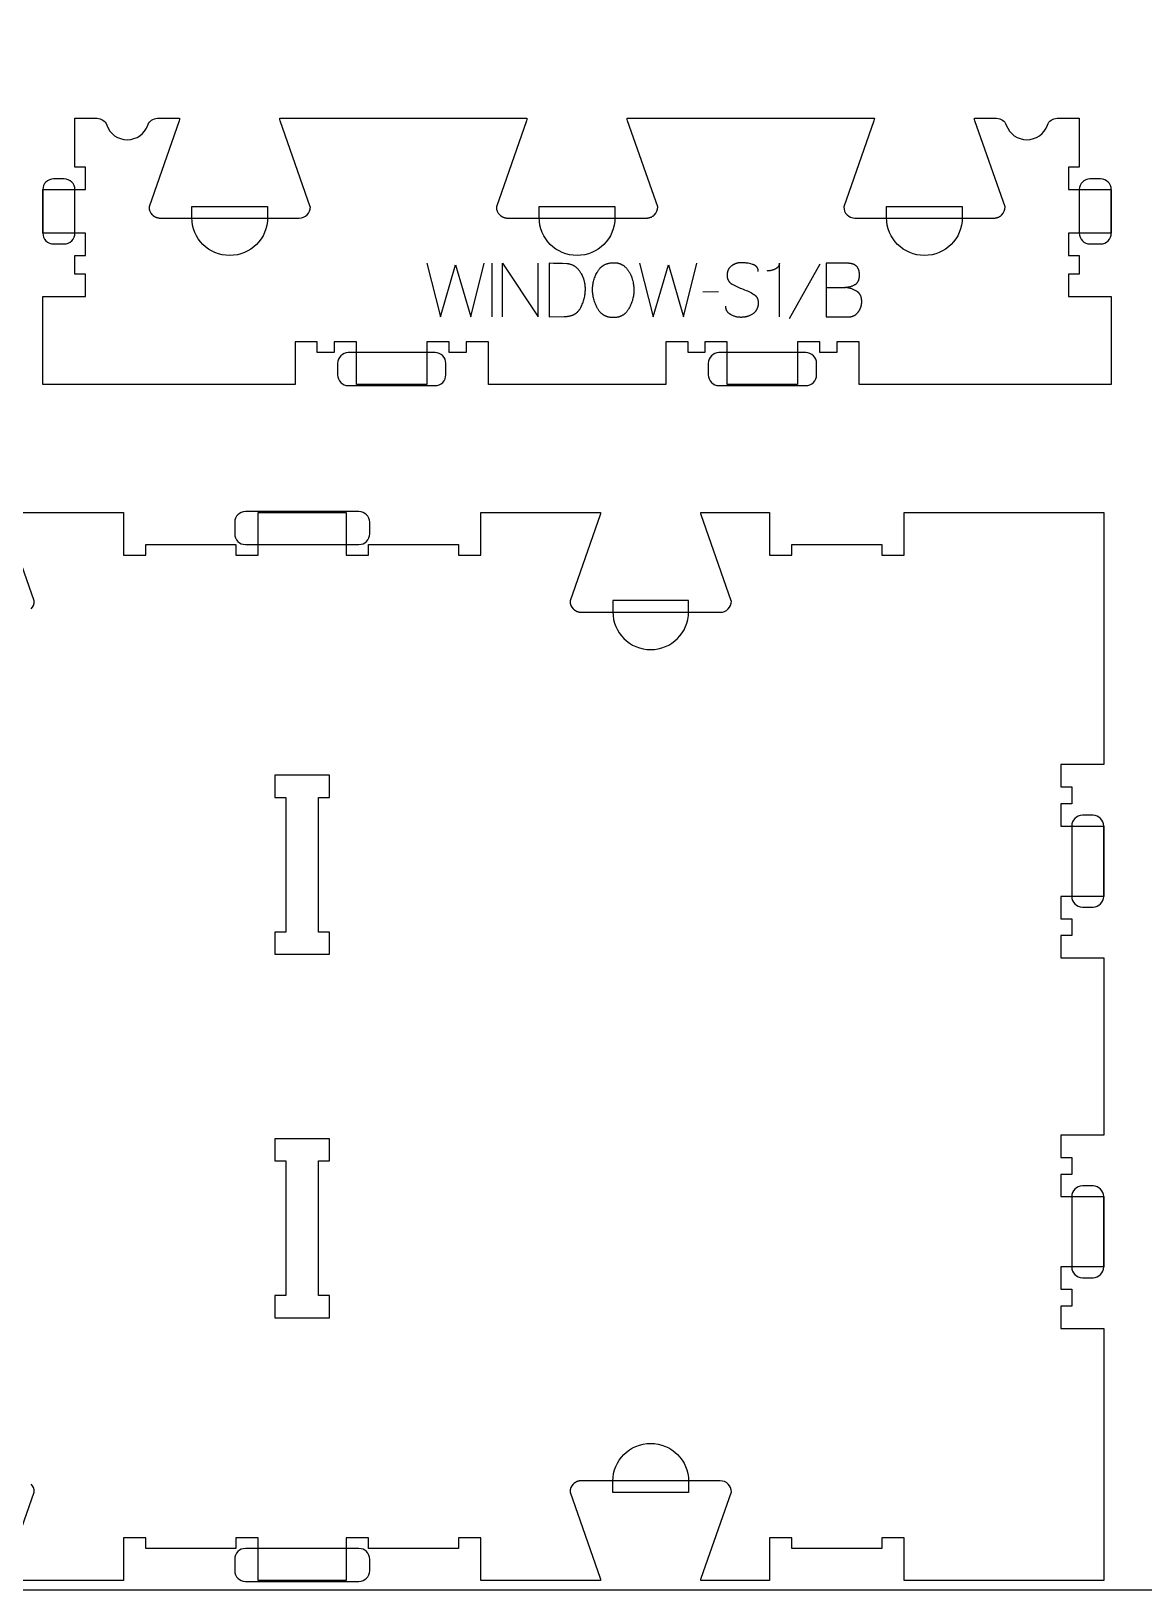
# Model space of a CAD drawing. Extents: x 0 to 4485, y 0 to 8771.
# Drawn here: x 1901 to 2525, y 3763 to 4637 of the extents above; entities that cross this region are included whole.
import ezdxf

# ---------------------------------------------------------------- set-up
doc = ezdxf.new("R2010")
doc.units = 0
for name, color, linetype in [('0_SHEET_SPRUCEPLY_2440X122', 1, 'CONTINUOUS'), ('1_ANYTOOL_1MMDEEP_LABELS_S', 2, 'CONTINUOUS'), ('3_ANYTOOL_CUTTHROUGH_INSID', 4, 'CONTINUOUS'), ('4_ANYTOOL_CUTTHROUGH_OUTSI', 5, 'CONTINUOUS'), ('5_ANYTOOL_HALF_MILL_9MM_IN', 3, 'CONTINUOUS')]:
    doc.layers.add(name, color=color, linetype=linetype)

msp = doc.modelspace()

# ---------------------------------------------------------------- linework, layer by layer
at = {"layer": '0_SHEET_SPRUCEPLY_2440X122'}
msp.add_lwpolyline([(371.7, 4982.59), (371.7, 3762.59), (2811.7, 3762.59), (2811.7, 4982.59)], close=True, dxfattribs=at)
at = {"layer": '1_ANYTOOL_1MMDEEP_LABELS_S', "color": 2}
for points in [[(2122.76, 4507.13), (2130.47, 4477.13), (2138.91, 4506.23), (2147.4, 4477.13), (2154.9, 4507.13)], [(2159.27, 4507.13), (2159.27, 4477.13)], [(2165.27, 4477.13), (2165.27, 4507.13), (2185.33, 4477.13), (2185.33, 4507.13)], [(2242.16, 4507.13), (2249.87, 4477.13), (2258.31, 4506.23), (2266.8, 4477.13), (2274.3, 4507.13)], [(2308.76, 4502.54), (2308.75, 4502.73), (2308.75, 4502.83), (2308.74, 4502.92), (2308.74, 4503.01), (2308.73, 4503.1), (2308.72, 4503.19), (2308.7, 4503.27), (2308.69, 4503.36), (2308.68, 4503.44), (2308.66, 4503.53), (2308.64, 4503.61), (2308.62, 4503.69), (2308.6, 4503.78), (2308.58, 4503.86), (2308.55, 4503.94), (2308.52, 4504.01), (2308.5, 4504.09), (2308.47, 4504.17), (2308.44, 4504.24), (2308.4, 4504.32), (2308.37, 4504.39), (2308.33, 4504.46), (2308.29, 4504.53), (2308.26, 4504.6), (2308.21, 4504.67), (2308.17, 4504.74), (2308.13, 4504.81), (2308.08, 4504.87), (2308.04, 4504.94), (2307.99, 4505), (2307.94, 4505.06), (2307.88, 4505.12), (2307.83, 4505.19), (2307.77, 4505.24), (2307.72, 4505.3), (2307.66, 4505.36), (2307.6, 4505.42), (2307.54, 4505.47), (2307.47, 4505.53), (2307.41, 4505.58), (2307.34, 4505.63), (2307.28, 4505.69), (2307.21, 4505.74), (2307.13, 4505.79), (2307.06, 4505.83), (2306.99, 4505.88), (2306.91, 4505.93), (2306.83, 4505.97), (2306.75, 4506.02), (2306.67, 4506.06), (2306.59, 4506.1), (2306.42, 4506.18), (2306.25, 4506.26), (2306.06, 4506.34), (2305.87, 4506.4), (2305.68, 4506.47), (2305.48, 4506.53), (2304.66, 4506.75), (2303.87, 4506.94), (2303.08, 4507.11), (2302.31, 4507.24), (2301.93, 4507.29), (2301.55, 4507.34), (2301.18, 4507.38), (2300.81, 4507.41), (2300.45, 4507.44), (2300.08, 4507.46), (2299.73, 4507.47), (2299.37, 4507.47), (2299.17, 4507.47), (2298.98, 4507.47), (2298.79, 4507.46), (2298.6, 4507.44), (2298.41, 4507.43), (2298.22, 4507.41), (2298.03, 4507.39), (2297.85, 4507.36), (2297.66, 4507.33), (2297.48, 4507.3), (2297.29, 4507.26), (2297.11, 4507.22), (2296.93, 4507.17), (2296.76, 4507.12), (2296.58, 4507.07), (2296.4, 4507.02), (2296.23, 4506.96), (2296.05, 4506.9), (2295.88, 4506.83), (2295.71, 4506.76), (2295.54, 4506.69), (2295.37, 4506.61), (2295.2, 4506.53), (2295.04, 4506.45), (2294.87, 4506.36), (2294.71, 4506.27), (2294.55, 4506.18), (2294.39, 4506.08), (2294.23, 4505.98), (2294.07, 4505.87), (2293.91, 4505.76), (2293.76, 4505.65), (2293.6, 4505.54), (2293.45, 4505.42), (2293.31, 4505.3), (2293.17, 4505.17), (2293.04, 4505.04), (2292.91, 4504.91), (2292.79, 4504.78), (2292.67, 4504.64), (2292.55, 4504.5), (2292.44, 4504.36), (2292.34, 4504.21), (2292.24, 4504.07), (2292.15, 4503.91), (2292.06, 4503.76), (2291.97, 4503.6), (2291.89, 4503.44), (2291.82, 4503.28), (2291.75, 4503.11), (2291.68, 4502.94), (2291.62, 4502.76), (2291.56, 4502.59), (2291.51, 4502.41), (2291.47, 4502.23), (2291.43, 4502.04), (2291.39, 4501.85), (2291.36, 4501.66), (2291.33, 4501.46), (2291.31, 4501.27), (2291.29, 4501.07), (2291.28, 4500.86), (2291.27, 4500.65), (2291.27, 4500.44), (2291.27, 4500.23), (2291.28, 4500.02), (2291.29, 4499.81), (2291.31, 4499.61), (2291.34, 4499.41), (2291.37, 4499.21), (2291.41, 4499.02), (2291.45, 4498.83), (2291.49, 4498.64), (2291.55, 4498.46), (2291.6, 4498.28), (2291.67, 4498.11), (2291.7, 4498.02), (2291.74, 4497.94), (2291.77, 4497.85), (2291.81, 4497.77), (2291.85, 4497.69), (2291.89, 4497.6), (2291.93, 4497.52), (2291.98, 4497.44), (2292.02, 4497.37), (2292.07, 4497.29), (2292.12, 4497.21), (2292.16, 4497.14), (2292.22, 4497.06), (2292.27, 4496.99), (2292.32, 4496.91), (2292.37, 4496.84), (2292.43, 4496.77), (2292.49, 4496.7), (2292.55, 4496.63), (2292.61, 4496.56), (2292.67, 4496.5), (2292.73, 4496.43), (2292.8, 4496.36), (2292.86, 4496.3), (2293, 4496.17), (2293.14, 4496.05), (2293.28, 4495.93), (2293.44, 4495.81), (2293.59, 4495.7), (2293.76, 4495.59), (2293.92, 4495.49), (2294.1, 4495.39), (2294.81, 4495), (2295.54, 4494.62), (2296.29, 4494.25), (2297.06, 4493.89), (2297.83, 4493.55), (2298.63, 4493.21), (2299.44, 4492.89), (2300.27, 4492.58), (2301.1, 4492.27), (2301.9, 4491.94), (2302.69, 4491.6), (2303.45, 4491.24), (2304.2, 4490.86), (2304.92, 4490.47), (2305.63, 4490.07), (2306.31, 4489.64), (2306.48, 4489.54), (2306.64, 4489.42), (2306.79, 4489.31), (2306.87, 4489.25), (2306.94, 4489.18), (2307.01, 4489.12), (2307.08, 4489.06), (2307.15, 4489), (2307.22, 4488.93), (2307.29, 4488.87), (2307.35, 4488.8), (2307.41, 4488.73), (2307.48, 4488.66), (2307.54, 4488.59), (2307.59, 4488.52), (2307.65, 4488.45), (2307.71, 4488.38), (2307.76, 4488.3), (2307.81, 4488.23), (2307.87, 4488.15), (2307.92, 4488.08), (2307.96, 4488), (2308.01, 4487.92), (2308.06, 4487.84), (2308.1, 4487.76), (2308.14, 4487.68), (2308.18, 4487.6), (2308.22, 4487.51), (2308.26, 4487.43), (2308.3, 4487.34), (2308.33, 4487.25), (2308.37, 4487.17), (2308.4, 4487.08), (2308.43, 4486.99), (2308.46, 4486.9), (2308.49, 4486.81), (2308.52, 4486.72), (2308.56, 4486.53), (2308.61, 4486.34), (2308.64, 4486.14), (2308.68, 4485.94), (2308.7, 4485.74), (2308.72, 4485.53), (2308.73, 4485.32), (2308.74, 4485.1), (2308.74, 4484.88), (2308.74, 4484.66), (2308.73, 4484.43), (2308.71, 4484.2), (2308.69, 4483.97), (2308.67, 4483.74), (2308.63, 4483.52), (2308.6, 4483.3), (2308.56, 4483.08), (2308.51, 4482.87), (2308.46, 4482.66), (2308.4, 4482.46), (2308.34, 4482.26), (2308.27, 4482.06), (2308.2, 4481.86), (2308.13, 4481.67), (2308.04, 4481.49), (2307.96, 4481.3), (2307.87, 4481.13), (2307.77, 4480.95), (2307.67, 4480.78), (2307.56, 4480.61), (2307.45, 4480.45), (2307.33, 4480.29), (2307.21, 4480.13), (2307.08, 4479.98), (2306.95, 4479.83), (2306.82, 4479.68), (2306.67, 4479.54), (2306.53, 4479.4), (2306.38, 4479.27), (2306.22, 4479.14), (2306.06, 4479.01), (2305.89, 4478.89), (2305.72, 4478.77), (2305.54, 4478.65), (2305.18, 4478.43), (2304.82, 4478.22), (2304.45, 4478.03), (2304.08, 4477.85), (2303.7, 4477.69), (2303.32, 4477.54), (2303.13, 4477.47), (2302.94, 4477.4), (2302.75, 4477.34), (2302.56, 4477.28), (2302.36, 4477.22), (2302.17, 4477.17), (2301.97, 4477.12), (2301.78, 4477.07), (2301.58, 4477.03), (2301.38, 4476.99), (2301.18, 4476.95), (2300.98, 4476.92), (2300.78, 4476.89), (2300.58, 4476.87), (2300.17, 4476.83), (2299.76, 4476.8), (2299.35, 4476.79), (2298.94, 4476.79), (2298.53, 4476.8), (2298.12, 4476.83), (2297.72, 4476.87), (2297.33, 4476.92), (2296.94, 4476.98), (2296.55, 4477.06), (2296.17, 4477.15), (2295.79, 4477.25), (2295.42, 4477.37), (2295.05, 4477.5), (2294.69, 4477.64), (2294.33, 4477.79), (2293.98, 4477.96), (2293.63, 4478.14), (2293.28, 4478.33), (2293.12, 4478.43), (2292.95, 4478.53), (2292.79, 4478.64), (2292.64, 4478.75), (2292.49, 4478.86), (2292.35, 4478.98), (2292.22, 4479.1), (2292.08, 4479.22), (2291.96, 4479.34), (2291.84, 4479.47), (2291.72, 4479.6), (2291.61, 4479.73), (2291.56, 4479.8), (2291.51, 4479.87), (2291.46, 4479.94), (2291.41, 4480.01), (2291.36, 4480.08), (2291.32, 4480.15), (2291.27, 4480.22), (2291.23, 4480.29), (2291.18, 4480.36), (2291.14, 4480.44), (2291.1, 4480.51), (2291.07, 4480.59), (2291.03, 4480.67), (2290.99, 4480.74), (2290.96, 4480.82), (2290.93, 4480.9), (2290.9, 4480.98), (2290.87, 4481.06), (2290.84, 4481.14), (2290.81, 4481.22), (2290.76, 4481.38), (2290.71, 4481.55), (2290.67, 4481.72), (2290.64, 4481.9), (2290.61, 4482.07), (2290.58, 4482.25), (2290.57, 4482.44), (2290.55, 4482.62), (2290.54, 4482.81), (2290.54, 4483)], [(2320.63, 4477.13), (2320.63, 4507.17), (2320.61, 4507.02), (2320.58, 4506.87), (2320.55, 4506.73), (2320.52, 4506.59), (2320.48, 4506.45), (2320.44, 4506.31), (2320.4, 4506.18), (2320.35, 4506.04), (2320.3, 4505.92), (2320.24, 4505.79), (2320.21, 4505.73), (2320.18, 4505.67), (2320.15, 4505.61), (2320.12, 4505.55), (2320.09, 4505.49), (2320.05, 4505.43), (2320.02, 4505.38), (2319.98, 4505.32), (2319.94, 4505.26), (2319.9, 4505.21), (2319.86, 4505.15), (2319.82, 4505.1), (2319.78, 4505.05), (2319.74, 4505), (2319.7, 4504.94), (2319.65, 4504.89), (2319.61, 4504.84), (2319.56, 4504.79), (2319.51, 4504.75), (2319.47, 4504.7), (2319.42, 4504.65), (2319.37, 4504.6), (2319.26, 4504.51), (2319.16, 4504.43), (2319.04, 4504.34), (2318.93, 4504.26), (2318.81, 4504.18), (2318.69, 4504.1), (2318.56, 4504.03), (2318.43, 4503.96), (2318.29, 4503.89), (2318.16, 4503.83), (2318.01, 4503.77), (2317.72, 4503.65), (2317.44, 4503.54), (2317.15, 4503.44), (2316.87, 4503.34), (2316.59, 4503.26), (2316.31, 4503.18), (2316.04, 4503.11), (2315.76, 4503.04), (2315.49, 4502.99), (2315.22, 4502.94), (2314.95, 4502.9), (2314.69, 4502.86), (2314.42, 4502.84), (2314.16, 4502.82), (2313.9, 4502.81), (2313.64, 4502.8)], [(2343.34, 4506.66), (2326.16, 4475.89)], [(2346.77, 4493.46), (2357.31, 4493.59), (2357.71, 4493.62), (2358.11, 4493.66), (2358.49, 4493.71), (2358.88, 4493.77), (2359.25, 4493.83), (2359.62, 4493.91), (2359.99, 4493.99), (2360.35, 4494.09), (2360.7, 4494.19), (2361.05, 4494.3), (2361.4, 4494.42), (2361.74, 4494.55), (2362.07, 4494.69), (2362.4, 4494.83), (2362.72, 4494.99), (2363.03, 4495.15), (2363.11, 4495.19), (2363.19, 4495.24), (2363.26, 4495.28), (2363.34, 4495.33), (2363.41, 4495.38), (2363.48, 4495.43), (2363.55, 4495.48), (2363.62, 4495.53), (2363.69, 4495.59), (2363.76, 4495.64), (2363.82, 4495.7), (2363.89, 4495.76), (2363.95, 4495.82), (2364.01, 4495.88), (2364.07, 4495.94), (2364.13, 4496), (2364.19, 4496.07), (2364.25, 4496.13), (2364.3, 4496.2), (2364.36, 4496.27), (2364.41, 4496.34), (2364.46, 4496.41), (2364.51, 4496.48), (2364.56, 4496.56), (2364.61, 4496.64), (2364.66, 4496.71), (2364.7, 4496.79), (2364.75, 4496.87), (2364.79, 4496.95), (2364.83, 4497.03), (2364.87, 4497.12), (2364.91, 4497.2), (2364.95, 4497.29), (2364.99, 4497.38), (2365.06, 4497.56), (2365.13, 4497.74), (2365.19, 4497.94), (2365.24, 4498.13), (2365.3, 4498.34), (2365.34, 4498.54), (2365.38, 4498.76), (2365.42, 4498.97), (2365.45, 4499.2), (2365.48, 4499.43), (2365.5, 4499.66), (2365.52, 4499.9), (2365.53, 4500.15), (2365.54, 4500.4), (2365.54, 4500.66), (2365.53, 4501.06), (2365.53, 4501.25), (2365.52, 4501.44), (2365.5, 4501.63), (2365.48, 4501.82), (2365.46, 4502), (2365.44, 4502.18), (2365.41, 4502.35), (2365.38, 4502.52), (2365.34, 4502.69), (2365.31, 4502.86), (2365.27, 4503.02), (2365.22, 4503.18), (2365.17, 4503.34), (2365.12, 4503.49), (2365.07, 4503.64), (2365.01, 4503.79), (2364.95, 4503.93), (2364.89, 4504.07), (2364.82, 4504.21), (2364.75, 4504.34), (2364.68, 4504.47), (2364.6, 4504.6), (2364.52, 4504.73), (2364.44, 4504.85), (2364.35, 4504.97), (2364.26, 4505.08), (2364.17, 4505.2), (2364.07, 4505.3), (2363.97, 4505.41), (2363.87, 4505.51), (2363.76, 4505.61), (2363.65, 4505.71), (2363.54, 4505.8), (2363.43, 4505.89), (2363.31, 4505.98), (2363.18, 4506.06), (2363.06, 4506.14), (2362.93, 4506.22), (2362.8, 4506.29), (2362.66, 4506.37), (2362.52, 4506.43), (2362.38, 4506.5), (2362.24, 4506.56), (2362.09, 4506.62), (2361.94, 4506.67), (2361.78, 4506.73), (2361.62, 4506.78), (2361.46, 4506.82), (2361.3, 4506.86), (2361.13, 4506.9), (2360.96, 4506.94), (2360.78, 4506.97), (2360.6, 4507), (2360.42, 4507.03), (2360.24, 4507.05), (2360.05, 4507.07), (2359.86, 4507.09), (2359.67, 4507.11), (2359.27, 4507.12), (2358.86, 4507.13), (2346.77, 4507.13)], [(2346.77, 4507.13), (2346.77, 4477.13), (2356.46, 4477.13), (2358.98, 4477.04), (2359.21, 4477.04), (2359.44, 4477.04), (2359.66, 4477.05), (2359.88, 4477.06), (2360.1, 4477.07), (2360.31, 4477.1), (2360.52, 4477.13), (2360.73, 4477.16), (2360.93, 4477.2), (2361.13, 4477.24), (2361.33, 4477.29), (2361.52, 4477.35), (2361.71, 4477.41), (2361.9, 4477.48), (2362.09, 4477.55), (2362.27, 4477.63), (2362.45, 4477.71), (2362.62, 4477.8), (2362.79, 4477.9), (2362.96, 4478), (2363.13, 4478.1), (2363.29, 4478.22), (2363.45, 4478.33), (2363.61, 4478.46), (2363.76, 4478.58), (2363.91, 4478.72), (2364.06, 4478.86), (2364.2, 4479), (2364.34, 4479.15), (2364.48, 4479.31), (2364.62, 4479.47), (2364.75, 4479.64), (2364.88, 4479.81), (2365, 4479.98), (2365.12, 4480.15), (2365.24, 4480.33), (2365.35, 4480.5), (2365.45, 4480.68), (2365.56, 4480.86), (2365.66, 4481.03), (2365.75, 4481.21), (2365.84, 4481.4), (2365.93, 4481.58), (2366.01, 4481.76), (2366.09, 4481.94), (2366.17, 4482.13), (2366.24, 4482.32), (2366.31, 4482.5), (2366.37, 4482.69), (2366.43, 4482.88), (2366.48, 4483.07), (2366.53, 4483.27), (2366.58, 4483.46), (2366.62, 4483.65), (2366.66, 4483.85), (2366.7, 4484.05), (2366.73, 4484.24), (2366.75, 4484.44), (2366.78, 4484.64), (2366.79, 4484.84), (2366.81, 4485.05), (2366.82, 4485.25), (2366.82, 4485.45), (2366.83, 4485.66), (2366.82, 4485.91), (2366.82, 4486.16), (2366.8, 4486.4), (2366.78, 4486.64), (2366.76, 4486.88), (2366.72, 4487.11), (2366.69, 4487.33), (2366.64, 4487.55), (2366.6, 4487.77), (2366.54, 4487.98), (2366.48, 4488.19), (2366.42, 4488.39), (2366.35, 4488.59), (2366.27, 4488.78), (2366.19, 4488.97), (2366.1, 4489.16), (2366.05, 4489.25), (2366, 4489.34), (2365.96, 4489.43), (2365.9, 4489.51), (2365.85, 4489.6), (2365.8, 4489.69), (2365.74, 4489.77), (2365.69, 4489.85), (2365.63, 4489.93), (2365.57, 4490.02), (2365.51, 4490.1), (2365.45, 4490.17), (2365.39, 4490.25), (2365.32, 4490.33), (2365.26, 4490.4), (2365.19, 4490.48), (2365.12, 4490.55), (2365.05, 4490.62), (2364.98, 4490.69), (2364.9, 4490.76), (2364.83, 4490.83), (2364.75, 4490.9), (2364.6, 4491.03), (2364.43, 4491.16), (2364.27, 4491.28), (2364.09, 4491.4), (2363.91, 4491.51), (2363.55, 4491.73), (2363.17, 4491.93), (2362.79, 4492.12), (2362.41, 4492.31), (2362.02, 4492.48), (2361.62, 4492.64), (2361.21, 4492.78), (2360.81, 4492.92), (2360.39, 4493.04), (2359.97, 4493.15), (2359.54, 4493.26), (2359.11, 4493.35), (2358.67, 4493.42), (2358.22, 4493.49), (2357.77, 4493.54), (2357.31, 4493.59)], [(2286.51, 4491.02), (2277.73, 4490.93)]]:
    msp.add_lwpolyline(points, dxfattribs=at)
for points in [[(2191.37, 4507.13), (2191.37, 4477.13), (2199.9, 4477.22), (2200.31, 4477.23), (2200.71, 4477.25), (2201.11, 4477.27), (2201.5, 4477.31), (2201.88, 4477.36), (2202.25, 4477.42), (2202.61, 4477.49), (2202.97, 4477.56), (2203.32, 4477.65), (2203.66, 4477.74), (2203.99, 4477.85), (2204.31, 4477.96), (2204.63, 4478.09), (2204.79, 4478.15), (2204.94, 4478.22), (2205.09, 4478.29), (2205.24, 4478.36), (2205.39, 4478.44), (2205.53, 4478.51), (2205.68, 4478.59), (2205.82, 4478.67), (2205.96, 4478.76), (2206.1, 4478.85), (2206.23, 4478.93), (2206.37, 4479.03), (2206.5, 4479.12), (2206.63, 4479.22), (2206.76, 4479.31), (2206.88, 4479.41), (2207.01, 4479.52), (2207.13, 4479.62), (2207.25, 4479.73), (2207.37, 4479.84), (2207.48, 4479.95), (2207.6, 4480.07), (2207.71, 4480.19), (2207.82, 4480.31), (2207.93, 4480.43), (2208.03, 4480.55), (2208.14, 4480.68), (2208.24, 4480.81), (2208.34, 4480.94), (2208.44, 4481.07), (2208.54, 4481.21), (2208.63, 4481.35), (2208.81, 4481.63), (2208.99, 4481.93), (2209.16, 4482.23), (2209.47, 4482.85), (2209.77, 4483.47), (2210.04, 4484.1), (2210.3, 4484.74), (2210.53, 4485.38), (2210.75, 4486.03), (2210.94, 4486.68), (2211.12, 4487.34), (2211.27, 4488.01), (2211.4, 4488.68), (2211.51, 4489.35), (2211.61, 4490.03), (2211.68, 4490.72), (2211.73, 4491.41), (2211.76, 4492.11), (2211.77, 4492.82), (2211.76, 4493.41), (2211.73, 4494), (2211.68, 4494.59), (2211.61, 4495.17), (2211.53, 4495.74), (2211.48, 4496.03), (2211.42, 4496.31), (2211.36, 4496.59), (2211.29, 4496.87), (2211.22, 4497.15), (2211.15, 4497.42), (2211.07, 4497.7), (2210.98, 4497.97), (2210.89, 4498.24), (2210.8, 4498.51), (2210.7, 4498.78), (2210.59, 4499.05), (2210.49, 4499.32), (2210.37, 4499.58), (2210.13, 4500.11), (2209.87, 4500.63), (2209.59, 4501.14), (2209.28, 4501.64), (2209.09, 4501.95), (2208.89, 4502.25), (2208.69, 4502.54), (2208.49, 4502.81), (2208.28, 4503.08), (2208.07, 4503.34), (2207.85, 4503.59), (2207.63, 4503.83), (2207.41, 4504.07), (2207.19, 4504.29), (2206.96, 4504.5), (2206.73, 4504.71), (2206.49, 4504.9), (2206.25, 4505.09), (2206.01, 4505.27), (2205.76, 4505.43), (2205.52, 4505.59), (2205.26, 4505.74), (2205.01, 4505.88), (2204.75, 4506.01), (2204.49, 4506.13), (2204.22, 4506.24), (2203.95, 4506.34), (2203.68, 4506.44), (2203.4, 4506.52), (2203.12, 4506.6), (2202.84, 4506.66), (2202.56, 4506.72), (2202.27, 4506.77), (2201.97, 4506.8), (2201.68, 4506.83), (2201.38, 4506.85), (2198.94, 4506.96), (2196.46, 4507.04), (2193.94, 4507.1)], [(2227.84, 4507.47), (2228.21, 4507.47), (2228.58, 4507.45), (2228.93, 4507.42), (2229.28, 4507.38), (2229.46, 4507.36), (2229.63, 4507.33), (2229.8, 4507.3), (2229.96, 4507.27), (2230.13, 4507.23), (2230.29, 4507.19), (2230.46, 4507.15), (2230.62, 4507.1), (2230.77, 4507.06), (2230.93, 4507.01), (2231.09, 4506.95), (2231.24, 4506.9), (2231.39, 4506.84), (2231.54, 4506.77), (2231.69, 4506.71), (2231.83, 4506.64), (2231.98, 4506.57), (2232.12, 4506.5), (2232.26, 4506.42), (2232.4, 4506.34), (2232.54, 4506.26), (2232.68, 4506.17), (2232.81, 4506.09), (2232.94, 4505.99), (2233.2, 4505.81), (2233.45, 4505.61), (2233.7, 4505.41), (2233.94, 4505.21), (2234.18, 4504.99), (2234.41, 4504.77), (2234.64, 4504.55), (2234.85, 4504.32), (2235.07, 4504.08), (2235.27, 4503.84), (2235.47, 4503.59), (2235.67, 4503.33), (2235.86, 4503.07), (2236.04, 4502.8), (2236.22, 4502.53), (2236.39, 4502.24), (2236.56, 4501.96), (2236.72, 4501.67), (2236.87, 4501.38), (2237.02, 4501.08), (2237.16, 4500.78), (2237.3, 4500.48), (2237.43, 4500.17), (2237.56, 4499.86), (2237.68, 4499.54), (2237.79, 4499.22), (2237.9, 4498.9), (2238.01, 4498.57), (2238.1, 4498.24), (2238.2, 4497.91), (2238.28, 4497.57), (2238.36, 4497.23), (2238.51, 4496.55), (2238.63, 4495.87), (2238.74, 4495.2), (2238.83, 4494.54), (2238.9, 4493.89), (2238.95, 4493.24), (2238.97, 4492.59), (2238.98, 4491.96), (2238.97, 4491.32), (2238.94, 4490.68), (2238.89, 4490.05), (2238.81, 4489.41), (2238.71, 4488.77), (2238.6, 4488.13), (2238.45, 4487.5), (2238.29, 4486.86), (2238.11, 4486.22), (2237.9, 4485.58), (2237.68, 4484.95), (2237.43, 4484.31), (2237.16, 4483.67), (2236.87, 4483.03), (2236.55, 4482.4), (2236.22, 4481.76), (2236.04, 4481.45), (2235.86, 4481.14), (2235.67, 4480.85), (2235.48, 4480.56), (2235.28, 4480.29), (2235.07, 4480.03), (2234.86, 4479.77), (2234.64, 4479.53), (2234.53, 4479.41), (2234.41, 4479.29), (2234.3, 4479.18), (2234.18, 4479.07), (2234.06, 4478.96), (2233.94, 4478.86), (2233.82, 4478.75), (2233.7, 4478.65), (2233.57, 4478.55), (2233.45, 4478.46), (2233.32, 4478.36), (2233.19, 4478.27), (2233.06, 4478.18), (2232.93, 4478.1), (2232.79, 4478.02), (2232.66, 4477.93), (2232.52, 4477.86), (2232.38, 4477.78), (2232.24, 4477.71), (2232.1, 4477.64), (2231.96, 4477.57), (2231.81, 4477.5), (2231.67, 4477.44), (2231.52, 4477.38), (2231.37, 4477.32), (2231.22, 4477.26), (2231.06, 4477.21), (2230.91, 4477.16), (2230.6, 4477.06), (2230.28, 4476.98), (2229.95, 4476.9), (2229.62, 4476.84), (2229.28, 4476.78), (2228.94, 4476.74), (2228.59, 4476.7), (2228.23, 4476.68), (2227.87, 4476.66), (2227.5, 4476.66), (2227.12, 4476.66), (2226.74, 4476.68), (2226.37, 4476.7), (2226.01, 4476.74), (2225.65, 4476.79), (2225.3, 4476.84), (2224.96, 4476.91), (2224.63, 4476.98), (2224.3, 4477.07), (2223.97, 4477.17), (2223.82, 4477.22), (2223.66, 4477.27), (2223.5, 4477.33), (2223.35, 4477.39), (2223.2, 4477.45), (2223.05, 4477.52), (2222.9, 4477.58), (2222.75, 4477.65), (2222.61, 4477.72), (2222.46, 4477.8), (2222.32, 4477.88), (2222.18, 4477.96), (2222.04, 4478.04), (2221.9, 4478.12), (2221.77, 4478.21), (2221.63, 4478.3), (2221.5, 4478.39), (2221.37, 4478.49), (2221.24, 4478.58), (2221.11, 4478.68), (2220.99, 4478.79), (2220.87, 4478.89), (2220.74, 4479), (2220.62, 4479.11), (2220.5, 4479.22), (2220.39, 4479.34), (2220.27, 4479.46), (2220.16, 4479.58), (2220.05, 4479.7), (2219.94, 4479.82), (2219.72, 4480.08), (2219.51, 4480.35), (2219.31, 4480.63), (2219.11, 4480.92), (2218.92, 4481.22), (2218.74, 4481.53), (2218.56, 4481.84), (2218.23, 4482.49), (2217.91, 4483.14), (2217.62, 4483.79), (2217.35, 4484.44), (2217.1, 4485.09), (2216.88, 4485.74), (2216.67, 4486.39), (2216.49, 4487.04), (2216.33, 4487.69), (2216.19, 4488.34), (2216.07, 4489), (2215.97, 4489.65), (2215.9, 4490.3), (2215.84, 4490.95), (2215.81, 4491.61), (2215.8, 4492.26), (2215.81, 4492.95), (2215.84, 4493.64), (2215.9, 4494.32), (2215.98, 4495), (2216.08, 4495.67), (2216.21, 4496.33), (2216.35, 4496.99), (2216.52, 4497.64), (2216.71, 4498.29), (2216.93, 4498.93), (2217.17, 4499.57), (2217.43, 4500.19), (2217.71, 4500.82), (2218.01, 4501.43), (2218.34, 4502.05), (2218.69, 4502.65), (2218.88, 4502.95), (2219.07, 4503.24), (2219.26, 4503.51), (2219.47, 4503.78), (2219.68, 4504.04), (2219.89, 4504.29), (2220.12, 4504.53), (2220.35, 4504.76), (2220.47, 4504.87), (2220.58, 4504.98), (2220.71, 4505.09), (2220.83, 4505.19), (2220.95, 4505.3), (2221.08, 4505.4), (2221.2, 4505.49), (2221.33, 4505.59), (2221.46, 4505.68), (2221.6, 4505.77), (2221.73, 4505.86), (2221.87, 4505.95), (2222, 4506.03), (2222.14, 4506.11), (2222.28, 4506.19), (2222.43, 4506.27), (2222.57, 4506.34), (2222.71, 4506.41), (2223.01, 4506.55), (2223.31, 4506.68), (2223.62, 4506.8), (2223.94, 4506.9), (2224.26, 4507), (2224.59, 4507.09), (2224.92, 4507.17), (2225.26, 4507.24), (2225.61, 4507.3), (2225.97, 4507.36), (2226.33, 4507.4), (2226.7, 4507.43), (2227.07, 4507.45), (2227.45, 4507.47)]]:
    msp.add_lwpolyline(points, close=True, dxfattribs=at)
at = {"layer": '3_ANYTOOL_CUTTHROUGH_INSID', "color": 4}
for points in [[(2067.86, 4219.79), (2037.61, 4219.79), (2037.61, 4207.29), (2043.61, 4207.29), (2043.61, 4131.79), (2037.61, 4131.79), (2037.61, 4119.29), (2068.11, 4119.29), (2068.11, 4131.79), (2062.11, 4131.79), (2062.11, 4207.29), (2068.11, 4207.29), (2068.11, 4219.79)], [(2037.86, 3915.29), (2068.11, 3915.29), (2068.11, 3927.79), (2062.11, 3927.79), (2062.11, 4003.29), (2068.11, 4003.29), (2068.11, 4015.79), (2037.61, 4015.79), (2037.61, 4003.29), (2043.61, 4003.29), (2043.61, 3927.79), (2037.61, 3927.79), (2037.61, 3915.29)]]:
    msp.add_lwpolyline(points, close=True, dxfattribs=at)
at = {"layer": '4_ANYTOOL_CUTTHROUGH_OUTSI', "color": 5}
msp.add_lwpolyline([(1937.75, 4588.51, -0.317837), (1943.17, 4584.68, 0.707107), (1966.27, 4584.68, -0.317837), (1971.69, 4588.51), (1984.09, 4588.51, -0.061485), (1983.86, 4587.12), (1966.95, 4538.81), (1966.95, 4538.76), (1966.95, 4538.76, 0.198912), (1968.78, 4534.34), (1968.89, 4534.24), (1969, 4534.14), (1969.11, 4534.04), (1969.23, 4533.94), (1969.34, 4533.84), (1969.47, 4533.75), (1969.59, 4533.66), (1969.72, 4533.57), (1969.84, 4533.49), (1969.98, 4533.41), (1970.11, 4533.33), (1970.25, 4533.25), (1970.38, 4533.18), (1970.52, 4533.11), (1970.66, 4533.05), (1970.81, 4532.99), (1970.95, 4532.93), (1971.1, 4532.88), (1971.24, 4532.83), (1971.39, 4532.78), (1971.54, 4532.74), (1971.69, 4532.7), (1971.84, 4532.66), (1971.99, 4532.63), (1972.14, 4532.6), (1972.29, 4532.58), (1972.44, 4532.56), (1972.6, 4532.54), (1972.75, 4532.53), (1972.9, 4532.52), (1973.05, 4532.51), (1973.2, 4532.51), (2051.2, 4532.51, 0.414214), (2057.45, 4538.76), (2057.45, 4538.81), (2057.43, 4538.85), (2040.54, 4587.12), (2040.54, 4587.12, -0.061485), (2040.3, 4588.51), (2178.99, 4588.51, -0.061485), (2178.76, 4587.12), (2161.85, 4538.81), (2161.85, 4538.76), (2161.85, 4538.76, 0.198912), (2163.68, 4534.34), (2163.79, 4534.24), (2163.9, 4534.14), (2164.01, 4534.04), (2164.13, 4533.94), (2164.24, 4533.84), (2164.37, 4533.75), (2164.49, 4533.66), (2164.62, 4533.57), (2164.74, 4533.49), (2164.88, 4533.41), (2165.01, 4533.33), (2165.15, 4533.25), (2165.28, 4533.18), (2165.42, 4533.11), (2165.56, 4533.05), (2165.71, 4532.99), (2165.85, 4532.93), (2166, 4532.88), (2166.14, 4532.83), (2166.29, 4532.78), (2166.44, 4532.74), (2166.59, 4532.7), (2166.74, 4532.66), (2166.89, 4532.63), (2167.04, 4532.6), (2167.19, 4532.58), (2167.34, 4532.56), (2167.5, 4532.54), (2167.65, 4532.53), (2167.8, 4532.52), (2167.95, 4532.51), (2168.1, 4532.51), (2246.1, 4532.51), (2246.25, 4532.51), (2246.4, 4532.52), (2246.55, 4532.53), (2246.7, 4532.54), (2246.85, 4532.56), (2247, 4532.58), (2247.15, 4532.6), (2247.31, 4532.63), (2247.46, 4532.66), (2247.61, 4532.7), (2247.76, 4532.74), (2247.91, 4532.78), (2248.05, 4532.83), (2248.2, 4532.88), (2248.35, 4532.93), (2248.49, 4532.99), (2248.63, 4533.05), (2248.77, 4533.11), (2248.91, 4533.18), (2249.05, 4533.25), (2249.19, 4533.33), (2249.32, 4533.41), (2249.45, 4533.49), (2249.58, 4533.57), (2249.71, 4533.66), (2249.83, 4533.75), (2249.95, 4533.84), (2250.07, 4533.94), (2250.19, 4534.04), (2250.3, 4534.14), (2250.41, 4534.24), (2250.52, 4534.34, 0.198912), (2252.35, 4538.76), (2252.35, 4538.81), (2252.33, 4538.85), (2235.44, 4587.12), (2235.44, 4587.12, -0.061485), (2235.2, 4588.51), (2373.89, 4588.51, -0.061485), (2373.66, 4587.12), (2356.75, 4538.81), (2356.75, 4538.76), (2356.75, 4538.76, 0.414214), (2363, 4532.51), (2441, 4532.51), (2441.15, 4532.51), (2441.3, 4532.52), (2441.45, 4532.53), (2441.6, 4532.54), (2441.75, 4532.56), (2441.9, 4532.58), (2442.05, 4532.6), (2442.21, 4532.63), (2442.36, 4532.66), (2442.51, 4532.7), (2442.66, 4532.74), (2442.81, 4532.78), (2442.95, 4532.83), (2443.1, 4532.88), (2443.25, 4532.93), (2443.39, 4532.99), (2443.53, 4533.05), (2443.67, 4533.11), (2443.81, 4533.18), (2443.95, 4533.25), (2444.09, 4533.33), (2444.22, 4533.41), (2444.35, 4533.49), (2444.48, 4533.57), (2444.61, 4533.66), (2444.73, 4533.75), (2444.85, 4533.84), (2444.97, 4533.94), (2445.09, 4534.04), (2445.2, 4534.14), (2445.31, 4534.24), (2445.42, 4534.34, 0.198912), (2447.25, 4538.76), (2447.25, 4538.81), (2447.23, 4538.85), (2430.34, 4587.12), (2430.34, 4587.12, -0.061485), (2430.1, 4588.51), (2442.5, 4588.51, -0.317837), (2447.92, 4584.68, 0.317837), (2459.47, 4576.51, 0.317837), (2471.02, 4584.68, -0.317837), (2476.44, 4588.51), (2488.85, 4588.51), (2488.85, 4561.01), (2482.85, 4561.01), (2482.85, 4548.51), (2506.85, 4548.51), (2506.85, 4524.01), (2482.85, 4524.01), (2482.85, 4511.51), (2488.85, 4511.51), (2488.85, 4501.01), (2482.85, 4501.01), (2482.85, 4488.51), (2506.85, 4488.51), (2506.85, 4439.01), (2365.35, 4439.01), (2365.35, 4463.01), (2352.85, 4463.01), (2352.85, 4457.01), (2343.35, 4457.01), (2343.35, 4463.01), (2330.85, 4463.01), (2330.85, 4439.01), (2291.35, 4439.01), (2291.35, 4463.01), (2278.85, 4463.01), (2278.85, 4457.01), (2269.35, 4457.01), (2269.35, 4463.01), (2256.85, 4463.01), (2256.85, 4439.01), (2157.35, 4439.01), (2157.35, 4463.01), (2144.85, 4463.01), (2144.85, 4457.01), (2135.35, 4457.01), (2135.35, 4463.01), (2122.85, 4463.01), (2122.85, 4439.01), (2083.35, 4439.01), (2083.35, 4463.01), (2070.85, 4463.01), (2070.85, 4457.01), (2061.35, 4457.01), (2061.35, 4463.01), (2048.85, 4463.01), (2048.85, 4439.01), (1907.35, 4439.01), (1907.35, 4488.51), (1931.35, 4488.51), (1931.35, 4501.01), (1925.35, 4501.01), (1925.35, 4511.51), (1931.35, 4511.51), (1931.35, 4524.01), (1907.35, 4524.01), (1907.35, 4548.51), (1931.35, 4548.51), (1931.35, 4561.01), (1925.35, 4561.01), (1925.35, 4588.51), (1937.75, 4588.51)], format="xyb", close=True, dxfattribs=at)
for points in [[(1885.42, 4367.29), (1952.61, 4367.29), (1952.61, 4343.29), (1965.11, 4343.29), (1965.11, 4349.29), (2015.61, 4349.29), (2015.61, 4343.29), (2028.11, 4343.29), (2028.11, 4367.29), (2077.61, 4367.29), (2077.61, 4343.29), (2090.11, 4343.29), (2090.11, 4349.29), (2140.61, 4349.29), (2140.61, 4343.29), (2153.11, 4343.29), (2153.11, 4367.29), (2220.3, 4367.29), (2220.3, 4367.29, -0.061485), (2220.07, 4365.9), (2203.16, 4317.59), (2203.16, 4317.54), (2203.16, 4317.54, 0.198912), (2204.99, 4313.12), (2205.1, 4313.02), (2205.21, 4312.92), (2205.32, 4312.82), (2205.44, 4312.72), (2205.56, 4312.62), (2205.68, 4312.53), (2205.8, 4312.44), (2205.93, 4312.35), (2206.06, 4312.27), (2206.19, 4312.19), (2206.32, 4312.11), (2206.46, 4312.03), (2206.59, 4311.96), (2206.73, 4311.89), (2206.88, 4311.83), (2207.02, 4311.77), (2207.16, 4311.71), (2207.31, 4311.66), (2207.45, 4311.61), (2207.6, 4311.56), (2207.75, 4311.52), (2207.9, 4311.48), (2208.05, 4311.44), (2208.2, 4311.41), (2208.35, 4311.38), (2208.5, 4311.36), (2208.66, 4311.34), (2208.81, 4311.32), (2208.96, 4311.31), (2209.11, 4311.3), (2209.26, 4311.29), (2209.41, 4311.29), (2287.41, 4311.29, 0.414214), (2293.66, 4317.54), (2293.66, 4317.59), (2293.65, 4317.63), (2276.75, 4365.9), (2276.75, 4365.9, -0.061485), (2276.52, 4367.29), (2315.11, 4367.29), (2315.11, 4343.29), (2327.61, 4343.29), (2327.61, 4349.29), (2378.11, 4349.29), (2378.11, 4343.29), (2390.61, 4343.29), (2390.61, 4367.29), (2502.61, 4367.29), (2502.61, 4225.79), (2478.61, 4225.79), (2478.61, 4213.29), (2484.61, 4213.29), (2484.61, 4203.79), (2478.61, 4203.79), (2478.61, 4191.29), (2502.61, 4191.29), (2502.61, 4151.79), (2478.61, 4151.79), (2478.61, 4139.29), (2484.61, 4139.29), (2484.61, 4129.79), (2478.61, 4129.79), (2478.61, 4117.29), (2502.61, 4117.29), (2502.61, 4017.79), (2478.61, 4017.79), (2478.61, 4005.29), (2484.61, 4005.29), (2484.61, 3995.79), (2478.61, 3995.79), (2478.61, 3983.29), (2502.61, 3983.29), (2502.61, 3943.79), (2478.61, 3943.79), (2478.61, 3931.29), (2484.61, 3931.29), (2484.61, 3921.79), (2478.61, 3921.79), (2478.61, 3909.29), (2502.61, 3909.29), (2502.61, 3767.79), (2390.61, 3767.79), (2390.61, 3791.79), (2378.11, 3791.79), (2378.11, 3785.79), (2327.61, 3785.79), (2327.61, 3791.79), (2315.11, 3791.79), (2315.11, 3767.79), (2276.52, 3767.79), (2276.52, 3767.79, -0.061485), (2276.75, 3769.18), (2293.66, 3817.5), (2293.66, 3817.54), (2293.66, 3817.54, 0.414214), (2287.41, 3823.79), (2209.41, 3823.79), (2209.26, 3823.79), (2209.11, 3823.79), (2208.96, 3823.78), (2208.81, 3823.76), (2208.66, 3823.75), (2208.5, 3823.73), (2208.35, 3823.7), (2208.2, 3823.68), (2208.05, 3823.64), (2207.9, 3823.61), (2207.75, 3823.57), (2207.6, 3823.53), (2207.45, 3823.48), (2207.31, 3823.43), (2207.16, 3823.38), (2207.02, 3823.32), (2206.88, 3823.26), (2206.73, 3823.19), (2206.59, 3823.12), (2206.46, 3823.05), (2206.32, 3822.98), (2206.19, 3822.9), (2206.06, 3822.82), (2205.93, 3822.73), (2205.8, 3822.65), (2205.68, 3822.56), (2205.56, 3822.46), (2205.44, 3822.37), (2205.32, 3822.27), (2205.21, 3822.17), (2205.1, 3822.07), (2204.99, 3821.96, 0.198912), (2203.16, 3817.54), (2203.16, 3817.5), (2203.17, 3817.46), (2220.07, 3769.18), (2220.07, 3769.18, -0.061485), (2220.3, 3767.79), (2153.11, 3767.79), (2153.11, 3791.79), (2140.61, 3791.79), (2140.61, 3785.79), (2090.11, 3785.79), (2090.11, 3791.79), (2077.61, 3791.79), (2077.61, 3767.79), (2028.11, 3767.79), (2028.11, 3791.79), (2015.61, 3791.79), (2015.61, 3785.79), (1965.11, 3785.79), (1965.11, 3791.79), (1952.61, 3791.79), (1952.61, 3767.79), (1902.86, 3767.79), (1885.42, 3767.79)], [(1900.74, 4313.12, 0.198912), (1902.57, 4317.54), (1902.57, 4317.59), (1902.55, 4317.63), (1885.65, 4365.9)], [(1885.65, 3769.18), (1902.55, 3817.46), (1902.57, 3817.5), (1902.57, 3817.54), (1902.57, 3817.54, 0.198912), (1900.74, 3821.96)]]:
    msp.add_lwpolyline(points, format="xyb", dxfattribs=at)
at = {"layer": '5_ANYTOOL_HALF_MILL_9MM_IN'}
for points in [[(1913.35, 4554.51, 0.414214), (1907.35, 4548.51), (1907.35, 4524.01, 0.414214), (1913.35, 4518.01), (1919.35, 4518.01, 0.414214), (1925.35, 4524.01), (1925.35, 4548.51, 0.414214), (1919.35, 4554.51)], [(2494.85, 4554.51, 0.414214), (2488.85, 4548.51), (2488.85, 4524.01, 0.414214), (2494.85, 4518.01), (2500.85, 4518.01, 0.414214), (2506.85, 4524.01), (2506.85, 4548.51, 0.414214), (2500.85, 4554.51)], [(2033.45, 4532.76, -1), (1990.95, 4532.76), (1990.95, 4533.01), (1990.95, 4539.01), (2033.45, 4539.01), (2033.45, 4533.01), (2033.45, 4532.76)], [(2228.35, 4532.76, -1), (2185.85, 4532.76), (2185.85, 4533.01), (2185.85, 4539.01), (2228.35, 4539.01), (2228.35, 4533.01), (2228.35, 4532.76)], [(2423.25, 4532.76, -1), (2380.75, 4532.76), (2380.75, 4533.01), (2380.75, 4539.01), (2423.25, 4539.01), (2423.25, 4533.01), (2423.25, 4532.76)], [(2078.72, 4457.01, 0.414214), (2072.72, 4451.01), (2072.72, 4444.51, 0.414214), (2078.72, 4438.51), (2127.47, 4438.51, 0.414214), (2133.47, 4444.51), (2133.47, 4451.01, 0.414214), (2127.47, 4457.01)], [(2286.72, 4457.01, 0.414214), (2280.72, 4451.01), (2280.72, 4444.51, 0.414214), (2286.72, 4438.51), (2335.47, 4438.51, 0.414214), (2341.47, 4444.51), (2341.47, 4451.01, 0.414214), (2335.47, 4457.01)], [(2020.99, 4367.79, 0.414214), (2014.99, 4361.79), (2014.99, 4355.29, 0.414214), (2020.99, 4349.29), (2084.74, 4349.29, 0.414214), (2090.74, 4355.29), (2090.74, 4361.79, 0.414214), (2084.74, 4367.79)], [(2227.16, 4311.54, 1), (2269.66, 4311.54), (2269.66, 4311.79), (2269.66, 4317.79), (2227.16, 4317.79), (2227.16, 4311.79), (2227.16, 4311.54)], [(2490.61, 4197.29, 0.414214), (2484.61, 4191.29), (2484.61, 4151.79, 0.414214), (2490.61, 4145.79), (2496.61, 4145.79, 0.414214), (2502.61, 4151.79), (2502.61, 4191.29, 0.414214), (2496.61, 4197.29)], [(2490.61, 3989.29, 0.414214), (2484.61, 3983.29), (2484.61, 3943.79, 0.414214), (2490.61, 3937.79), (2496.61, 3937.79, 0.414214), (2502.61, 3943.79), (2502.61, 3983.29, 0.414214), (2496.61, 3989.29)], [(2227.16, 3823.54, -1), (2269.66, 3823.54), (2269.66, 3823.29), (2269.66, 3817.29), (2227.16, 3817.29), (2227.16, 3823.29), (2227.16, 3823.54)], [(2020.99, 3785.79, 0.414214), (2014.99, 3779.79), (2014.99, 3773.29, 0.414214), (2020.99, 3767.29), (2084.74, 3767.29, 0.414214), (2090.74, 3773.29), (2090.74, 3779.79, 0.414214), (2084.74, 3785.79)]]:
    msp.add_lwpolyline(points, format="xyb", close=True, dxfattribs=at)

doc.saveas('drawing.dxf')
